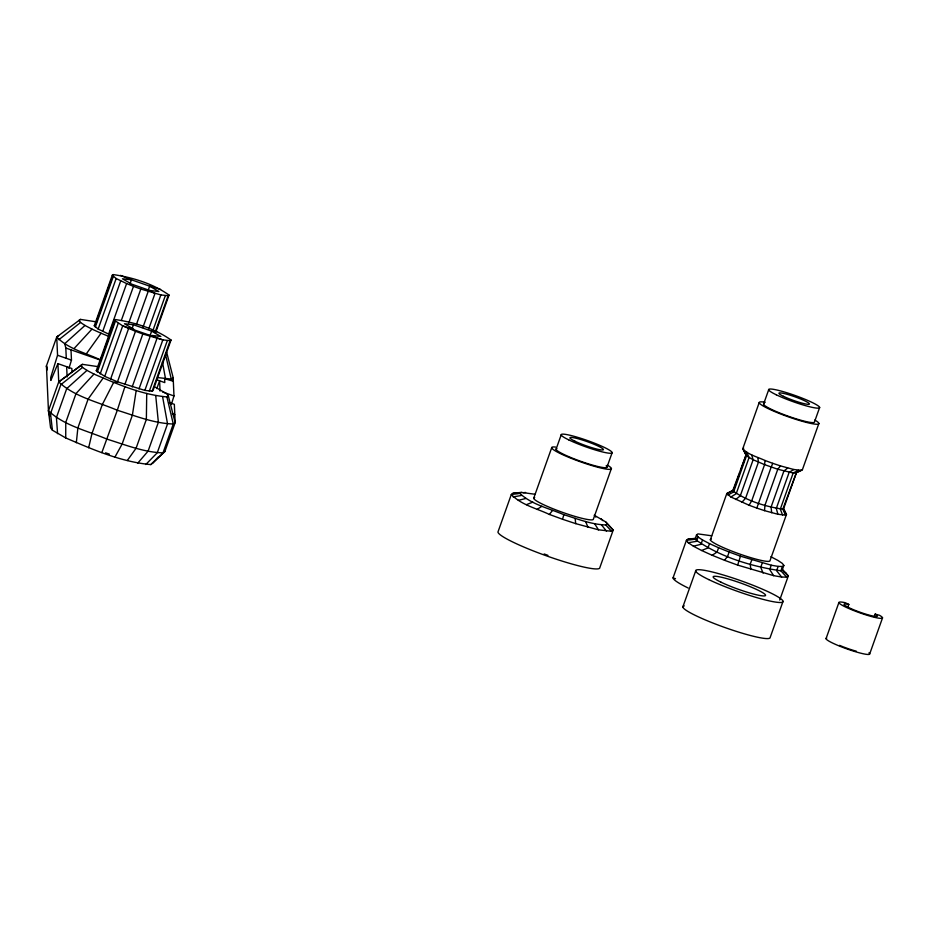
<?xml version="1.0" encoding="UTF-8"?>
<svg xmlns="http://www.w3.org/2000/svg" width="929" height="929" viewBox="0 0 929 929"><rect width="100%" height="100%" fill="white"/><g stroke="black" fill="none" stroke-linecap="round" stroke-linejoin="round"><path stroke-width="1.39" d="M169.299 402.571L174.35 404.336L175.163 422.625L164.886 451.494L150.812 464.593C121.084 461.934 92.946 449.578 65.727 437.942L65.762 422.416L76.039 393.536L93.98 374.073C117.298 384.049 141.417 394.639 166.906 396.915L168.323 395.882L166.767 393.815L155.352 387.184M146.724 393.443L146.364 419.374L136.087 448.242L127.273 460.54M802.412 469.668L796.501 472.466L783.658 508.558L786.48 514.411L785.504 515.119L777.875 514.26L764.544 510.648L764.927 505.341L777.782 469.25L780.476 465.893L793.807 469.505L801.448 470.364L802.412 469.668L818.867 423.473M76.329 442.738L77.873 427.897L88.15 399.017L103.061 378.184M759.19 402.617L742.747 448.812C748.553 454.943 757.565 456.94 765.031 460.494L764.59 464.639L751.747 500.731L749.099 505.248L730.891 497.003L726.803 493.566L733.538 490.152L726.803 493.566L710.36 539.761M136.215 390.366L132.359 415.263L122.082 444.143L115.01 456.952M88.65 447.732L91.948 433.611L102.236 404.719L113.617 382.469L117.484 381.819L144.854 390.401L152.124 391.214L153.041 390.552L171.029 340.026C155.05 328.622 134.6 322.386 115.196 319.518L114.267 320.18L96.279 370.706L104.722 376.373L117.484 381.819L135.471 331.293L122.709 325.847L114.267 320.18M605.65 521.866L613.198 530.087L611.549 531.283L598.508 529.82L575.748 523.642L562.579 519.276L563.81 514.666C549.074 508.349 531.725 504.644 519.88 493.415L511.322 494.483L497.956 532.015A54.021 6.491 19.6 0 0 549.213 556.808A54.021 6.491 19.6 0 0 599.832 567.619L613.198 530.087L605.65 521.866L594.235 515.223L595.768 517.105M781.707 568.676L788.303 575.922L786.654 577.13L781.637 577.037L773.602 575.655L737.672 565.111L740.459 556.181L771.256 565.215L778.142 566.4L782.439 566.469L783.855 565.447L782.299 563.369L777.875 560.408L770.884 556.738M96.744 321.91L80.417 319.39L56.739 336.983L57.552 355.261L50.723 377.453L50.863 380.449L57.923 363.645L71.847 368.511L72.021 372.378M68.909 368.441L71.475 360.127L71.01 349.838M171.424 404.266L173.978 395.951L173.166 377.673L166.663 352.277M764.544 510.648L756.821 508.082L771.186 467.066L772.765 463.339L780.476 465.893M124.927 386.627L117.309 410.258L101.842 452.586M58.62 335.601L56.739 336.983L46.45 365.852L48.447 410.804L50.584 427.781L52.407 430.208L65.727 437.942M49.713 416.064L48.447 410.804L58.736 381.924L57.923 363.645M112.27 275.228L116.16 278.514L126.611 283.566L108.623 334.092L98.172 329.04L94.282 325.754L112.27 275.228L113.187 274.566C132.592 277.434 153.053 283.67 169.032 295.074L155.898 331.943M95.687 323.722L101.04 308.707M103.955 300.508L111.248 280.024M95.292 327.101L113.28 276.575M98.172 329.04L116.16 278.514M102.713 331.421L120.7 280.895M97.684 368.674L99.148 364.574M102.062 356.388L109.355 335.903M112.281 327.705L114.708 320.877M97.29 372.053L115.289 321.527M130.014 283.856L131.453 279.815L120.456 275.379M100.169 373.981L118.157 323.455M121.316 320.482L133.474 286.353L126.611 283.566M104.722 376.373L122.709 325.847L162.842 339.875L170.112 340.688L171.029 340.026M128.666 323.187L140.825 289.047L160.845 294.923L168.114 295.736L169.032 295.074M110.621 379.044L128.608 328.518M132.023 328.808L133.462 324.755L151.648 331.119L160.845 336.461L151.845 335.439M148.21 290.208L149.65 286.167L160.601 289.407M136.493 324.256L148.164 291.485M142.834 327.623L154.992 293.483L149.848 290.498L131.651 284.135L122.454 278.793L131.453 279.815L149.65 286.167L158.847 291.509L149.848 290.498M124.834 384.525L142.822 333.999L162.842 339.875L144.854 390.401M148.686 329.063L160.845 294.923M150.219 335.16L151.648 331.119L156.687 331.688M132.173 386.963L150.161 336.437M152.67 331.188L165.316 295.689M154.98 332.605L168.114 295.736M139.002 388.961L156.989 338.435M149.325 391.167L167.313 340.641M152.124 391.214L170.112 340.688M156.827 388.589L159.602 380.797L160.055 391.086M172.225 380.298L173.166 377.673L171.273 379.055L157.744 377.604M533.711 498.246L551.698 447.72M556.065 449.253L561.209 434.807M607.009 467.055L612.153 452.609M611.375 468.576L593.387 519.102A31.644 3.797 19.6 0 1 559.839 511.38A31.644 3.797 19.6 0 1 534.686 497.538M688.203 588.011A54.021 6.491 19.6 0 1 673.06 577.85L686.426 540.318L688.087 539.122L696.402 538.228M783.855 565.447L782.311 569.779L780.894 570.801C751.05 566.388 719.569 556.785 694.985 539.25L696.529 534.93L697.946 533.896L711.707 535.789M696.529 534.93L698.085 536.997L696.541 541.328L688.238 542.733L686.426 540.318L694.985 539.25M698.085 536.997L702.51 539.97L700.977 544.301L693.406 546.206L688.238 542.733M682.85 606.939L695.705 570.847M702.51 539.97L709.512 543.628L707.968 547.959L701.569 550.479L693.406 546.206M763.557 404.138L768.701 389.704M734.015 488.817L739.252 474.115M741.156 468.773L746.393 454.06L732.714 490.756C747.055 500.986 765.415 506.584 782.822 509.162L783.658 508.558M709.512 543.628L718.593 547.75L717.049 552.07L712.171 555.275L701.569 550.479M718.593 547.75L729.149 552.023L727.604 556.355L724.481 560.268L712.171 555.275M751.747 559.92L750.214 564.251L750.853 569.489M762.256 563.009L760.712 567.34L763.104 573.077M819.633 407.506L814.501 421.94A27.011 3.24 19.6 0 1 785.853 415.344A27.011 3.24 19.6 0 1 764.381 403.534M771.256 565.215L769.711 569.547L773.602 575.655M778.142 566.4L776.598 570.731L781.637 577.037M782.439 566.469L780.894 570.801L786.654 577.13M779.71 600.053L788.303 575.922L782.311 569.779M783.019 601.365L770.176 637.457A46.311 5.562 19.6 0 1 721.078 626.146A46.311 5.562 19.6 0 1 684.267 605.905M826.032 638.664L838.887 602.573M847.863 607.113L848.816 604.442L845.193 602.689A23.155 2.787 19.6 0 0 844.078 606.289A23.155 2.787 19.6 0 0 873.353 617.03A23.155 2.787 19.6 0 0 879.554 615.312L875.164 614.115A17.756 2.137 19.6 0 1 870.403 615.439A17.756 2.137 19.6 0 1 847.968 607.194A17.756 2.137 19.6 0 1 848.816 604.442M874.212 616.798L875.164 614.115M869.695 653.923L882.55 617.831M102.759 354.832L100.227 359.778C85.665 352.846 68.061 348.944 56.739 336.983M86.153 354.077L101.064 333.232L108.972 336.449M535.058 494.274L521.308 492.382L512.982 493.276L511.322 494.483C521.239 504.958 536.637 508.372 549.376 514.434L552.5 510.509M137.771 463.118L148.083 451.157L158.371 422.289L155.724 395.661M152.472 463.397L158.162 457.08M741.888 502.322L745.581 498.234L758.436 462.143L757.82 457.567M74.041 348.584L91.971 329.121L101.064 333.232M145.795 464.5L157.268 452.771L167.545 423.891L162.61 396.834M150.812 464.593L164.886 451.494M91.971 329.121L84.98 325.464L64.716 343.695L65.82 348.027L66.284 358.304M93.98 374.073L86.978 370.404L66.714 388.647L56.425 417.527L57.575 433.669M787.653 467.995L783.902 471.049L771.058 507.141L771.72 512.75M735.675 499.512L740.285 495.831L753.14 459.75L751.607 454.757M58.806 339.735L80.556 322.491L84.98 325.464M86.978 370.404L82.553 367.443L60.815 384.687L50.526 413.568L52.407 430.208M97.452 366.549L82.414 364.342L58.736 381.924C74.529 396.892 97.65 401.827 117.309 410.258C135.576 415.937 153.959 423.392 173.282 424.007L175.163 422.625L168.323 395.882M58.736 381.924L82.414 364.342M80.417 319.39L79 320.424L80.556 322.491M94.282 325.754L95.199 325.092M96.279 370.706L97.208 370.044M519.88 493.415L521.308 492.382M563.81 514.666C577.524 518.893 591.297 524.537 605.789 524.966L607.206 523.933M743.711 448.103L742.747 448.812L746.475 455.872L753.14 459.75L764.59 464.639L777.782 469.25L793.169 473.024L795.677 473.07L801.448 470.364M796.501 472.466L782.822 509.162L785.504 515.119M537.067 509.44L541.944 506.235M730.891 497.003L736.209 493.694L749.053 457.602L746.835 452.26M793.807 469.505L789.151 472.338L776.307 508.418L777.875 514.26M727.871 494.983L733.62 491.964L746.475 455.872L743.804 450.228M798.51 470.318L793.169 473.024L780.325 509.115L782.578 515.072M526.464 504.644L532.863 502.124M518.301 500.359L525.872 498.455M513.133 496.899L521.436 495.482M523.062 492.765L525.605 492.463M695.635 538.913L688.087 539.122M512.982 493.276L517.987 493.369M133.462 324.755L124.463 323.745L133.648 329.087M105.558 452.829L109.32 454.084M65.82 348.027L100.541 360.15M156.92 379.856L164.793 382.609L164.619 378.788M57.552 355.261L71.475 360.127M162.587 391.968L173.978 395.951M673.06 577.85L675.488 578.697M172.283 413.742L174.815 414.636M765.031 460.494L772.765 463.339M749.099 505.248L756.821 508.082M133.474 286.353L140.825 289.047M135.471 331.293L142.822 333.999M729.149 552.023L740.459 556.181M724.481 560.268L737.672 565.111M549.376 514.434L562.579 519.276M544.139 553.963L547.913 555.345M783.391 571.428L786.491 573.507M601.226 518.893L602.898 520.658M605.789 524.966L611.549 531.283M601.493 524.885L606.532 531.202M785.411 513.005L786.48 514.411L770.025 560.605A31.644 3.797 19.6 0 1 736.476 552.883A31.644 3.797 19.6 0 1 711.324 539.052M80.997 365.364L82.553 367.443M48.447 410.804C64.24 425.772 87.372 430.708 107.021 439.15C125.299 444.794 143.67 452.272 162.993 452.876L173.282 424.007L166.906 396.915M594.606 523.701L598.508 529.82M783.809 509.615L784.877 511.867M585.607 521.494L587.999 527.242M165.536 354.681L171.273 379.055L173.328 381.25L165.548 378.951L162.424 361.857M47.019 368.627L46.45 365.852L46.984 370.102M575.109 518.417L575.748 523.642M66.656 366.7L67.109 376.988M606.103 465.847A27.011 3.24 19.6 0 1 581.693 461.643A27.011 3.24 19.6 0 1 556.901 448.649M607.287 465.127A31.644 3.797 19.6 0 1 581.717 462.247A31.644 3.797 19.6 0 1 555.612 447.07M814.779 420.024A31.644 3.797 19.6 0 1 807.336 422.637A31.644 3.797 19.6 0 1 768.062 408.563A31.644 3.797 19.6 0 1 765.241 402.28M856.329 651.206A17.756 2.137 19.6 0 1 849.06 648.965M847.968 648.593A17.756 2.137 19.6 0 1 843.637 647.002M842.591 646.584A17.756 2.137 19.6 0 1 839.584 645.353M868.917 652.89A23.155 2.787 19.6 0 1 848.003 649.29A23.155 2.787 19.6 0 1 826.74 638.142M568.78 439.893A27.011 3.24 19.6 0 0 611.317 453.213A27.011 3.24 19.6 0 0 579.94 438.035A27.011 3.24 19.6 0 0 568.78 439.893M574.912 441.205A17.756 2.137 19.6 0 0 602.875 449.961A17.756 2.137 19.6 0 0 582.251 439.974A17.756 2.137 19.6 0 0 574.912 441.205M783.426 396.311A16.211 1.951 19.6 0 0 808.95 404.312A16.211 1.951 19.6 0 0 790.126 395.197A16.211 1.951 19.6 0 0 783.426 396.311M776.272 394.79A27.011 3.24 19.6 0 0 818.809 408.11A27.011 3.24 19.6 0 0 787.42 392.921A27.011 3.24 19.6 0 0 776.272 394.79M708.676 579.557A46.311 5.562 19.6 0 0 781.603 602.398A46.311 5.562 19.6 0 0 727.802 576.363A46.311 5.562 19.6 0 0 708.676 579.557M720.95 582.169A27.789 3.333 19.6 0 0 764.706 595.884A27.789 3.333 19.6 0 0 732.424 580.265A27.789 3.333 19.6 0 0 720.95 582.169"/></g></svg>
